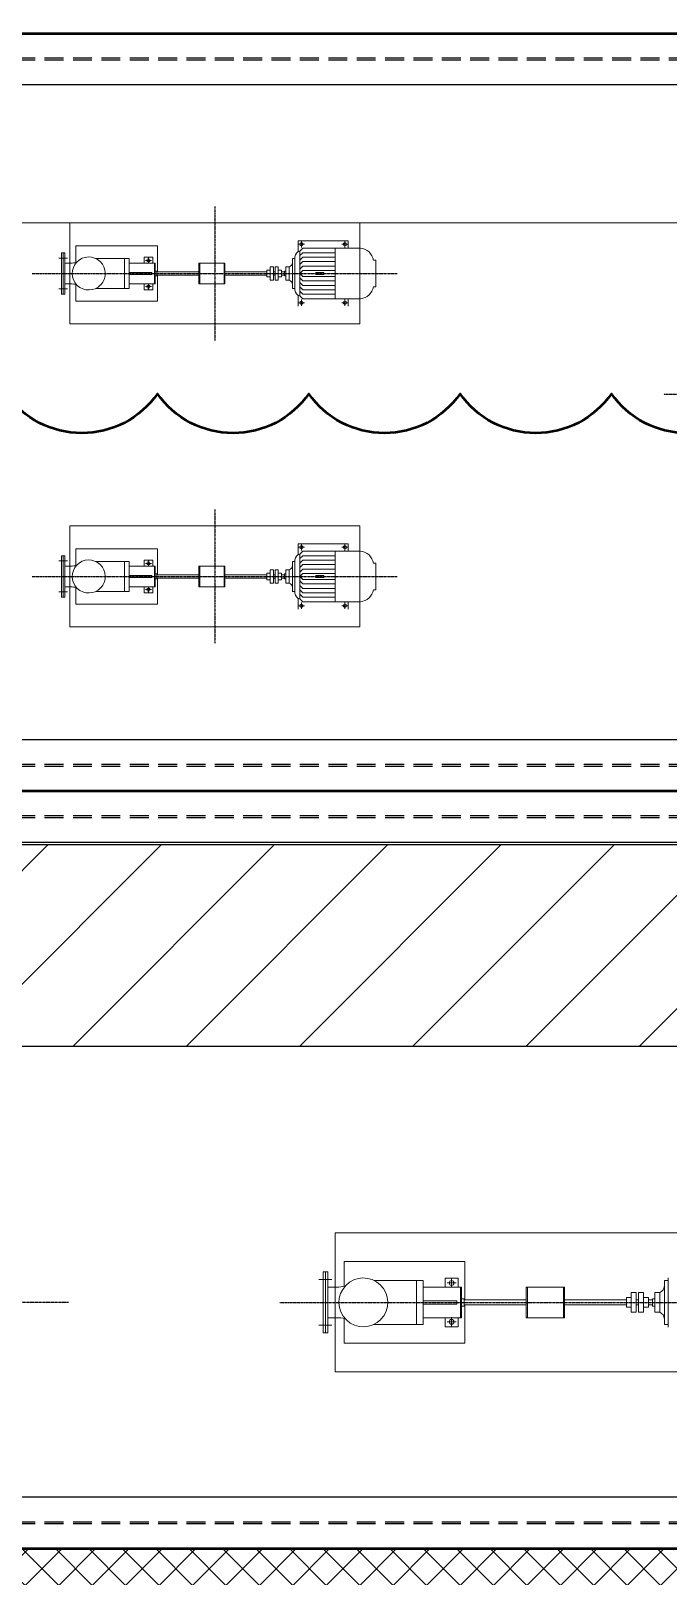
# Model space of a CAD drawing. Header units: millimetres. Extents: x -300 to 383236, y -195106 to -144646.
# Drawn here: x 16263 to 18790, y -179811 to -173691 of the extents above; entities that cross this region are included whole.
import ezdxf

# ---------------------------------------------------------------- set-up
doc = ezdxf.new("R2010")
doc.units = ezdxf.units.MM
doc.header["$LTSCALE"] = 60
for name, pattern in [('CENTER', [2, 1.25, -0.25, 0.25, -0.25]), ('CENTER2', [28.575, 19.05, -3.175, 3.175, -3.175]), ('HIDDEN', [0.375, 0.25, -0.125])]:
    doc.linetypes.add(name, pattern=pattern)
for name, color, linetype in [('1CEN', 20, 'CENTER'), ('1ST FL_SIDE-WALL', 8, 'Continuous'), ('CENTER', 1, 'CENTER2'), ('CONTAINER', 2, 'Continuous')]:
    doc.layers.add(name, color=color, linetype=linetype)
doc.layers.add('C_REV', color=4, linetype='Continuous', lineweight=50)
doc.layers.add('EQUIPMENT', color=253, linetype='Continuous', lineweight=0)

# ---------------------------------------------------------------- blocks, each defined once
blk = doc.blocks.new('A$C44261593')
h = blk.add_hatch()
h.set_pattern_fill('ANSI31', color=253, scale=100)
h.set_pattern_definition([(45, (0, -50460), (-224.5064, 224.5064), [])])
edge = h.paths.add_edge_path()
edge.add_line((-58347, -14256), (-58347, -14056))
edge.add_line((-58347, -14056), (-57547, -14056))
edge.add_line((-57547, -14056), (-57547, -15056))
edge.add_line((-57547, -15056), (-60547, -15056))
edge.add_line((-60547, -15056), (-60547, -31056))
edge.add_line((-60547, -31056), (-57647, -31056))
edge.add_line((-57647, -31056), (-57647, -32268))
edge.add_line((-57647, -32268), (-43347, -32268))
edge.add_line((-43347, -32268), (-43347, -29256))
edge.add_line((-43347, -29256), (-34347, -29256))
edge.add_line((-34347, -29256), (-34347, -14206))
edge.add_line((-34347, -14206), (-33547, -14206))
edge.add_line((-33547, -14206), (-33547, -29256))
edge.add_line((-33547, -29256), (-30497, -29256))
edge.add_line((-30497, -29256), (-30497, -30056))
edge.add_line((-30497, -30056), (-30547, -30056))
edge.add_line((-30547, -30056), (-30547, -34906))
edge.add_line((-30547, -34906), (-30569.2, -34906))
edge.add_arc((-31589.7, -35133.7), 1045.6, 12.57767, 76.57873)
edge.add_line((-31347, -34116.7), (-31347, -30056))
edge.add_line((-31347, -30056), (-42547, -30056))
edge.add_line((-42547, -30056), (-42547, -34906))
edge.add_line((-42547, -34906), (-43347, -34906))
edge.add_line((-43347, -34906), (-43347, -33068))
edge.add_line((-43347, -33068), (-57647, -33068))
edge.add_line((-57647, -33068), (-57647, -34906))
edge.add_line((-57647, -34906), (-58447, -34906))
edge.add_line((-58447, -34906), (-58447, -31856))
edge.add_line((-58447, -31856), (-66197, -31856))
edge.add_line((-66197, -31856), (-66197, -31056))
edge.add_line((-66197, -31056), (-61347, -31056))
edge.add_line((-61347, -31056), (-61347, -14256))
edge.add_line((-61347, -14256), (-58347, -14256))
at = {"color": 253}
for p, q in [((-57647, -32268), (-43347, -32268)), ((-43347, -33068), (-57647, -33068))]:
    blk.add_line(p, q, dxfattribs=at)
blk = doc.blocks.new('15M')
at = {"linetype": 'HIDDEN', "ltscale": 5}
for p, q in [((-110087.1, -152171.1), (-95087.1, -152171.1)), ((-110087.1, -152178.6), (-95087.1, -152178.6)), ((-110087.1, -154968.1), (-95087.1, -154968.1)), ((-110087.1, -154975.6), (-95087.1, -154975.6))]:
    blk.add_line(p, q, dxfattribs=at)
for points in [[(-110087.1, -152276.4), (-95087.1, -152276.4), (-95087.1, -152073.4), (-110087.1, -152073.4)], [(-110087.1, -154870.4), (-95087.1, -154870.4), (-95087.1, -155073.4), (-110087.1, -155073.4)]]:
    blk.add_lwpolyline(points, close=True)

msp = doc.modelspace()

# ---------------------------------------------------------------- hatches: boundary and pattern name
at = {"layer": '1ST FL_SIDE-WALL'}
h = msp.add_hatch(dxfattribs=at)
h.set_pattern_fill('ANSI37', color=252, scale=750, angle=-90)
h.set_pattern_definition([(315, (0, 0), (66.29126, 66.29126), []), (45, (0, 0), (-66.29126, 66.29126), [])])
h.paths.add_polyline_path([(4993, -179702.1), (4993, -158702.1), (40993, -158702.1), (40993, -173702.1), (46993, -173702.1), (46993, -176702.1), (55993, -176702.1), (55993, -176552.1), (47143, -176552.1), (47143, -173552.1), (41143, -173552.1), (41143, -158552.1), (4843, -158552.1), (4843, -179852.1), (37843, -179852.1), (37843, -185852.1), (56143, -185852.1), (56143, -179702.1), (55993, -179702.1), (55993, -185702.1), (37993, -185702.1), (37993, -179702.1)])

# ---------------------------------------------------------------- linework, layer by layer
at = {"layer": '1CEN', "color": 1, "ltscale": 50}
for p, q in [((3993, -173702.1), (56993, -173702.1)), ((3993, -176702.1), (56993, -176702.1)), ((3993, -179702.1), (56993, -179702.1))]:
    msp.add_line(p, q, dxfattribs=at)
at = {"layer": '1ST FL_SIDE-WALL', "color": 3}
msp.add_lwpolyline([(55993, -176702.1), (55993, -176552.1), (47143, -176552.1), (47143, -173552.1), (41143, -173552.1), (41143, -158552.1), (4843, -158552.1), (4843, -179852.1), (37843, -179852.1), (37843, -185852.1), (56143, -185852.1), (56143, -179702.1), (55993, -179702.1), (55993, -185702.1), (37993, -185702.1), (37993, -179702.1), (4993, -179702.1), (4993, -158702.1), (40993, -158702.1), (40993, -173702.1), (46993, -173702.1), (46993, -176702.1), (55993, -176702.1)], dxfattribs=at)
at = {"layer": 'C_REV'}
msp.add_lwpolyline([(23365.3, -175128.3, -0.520567), (22765.3, -175128.3, -0.520567), (22165.3, -175128.3, -0.520567), (21565.3, -175128.3, -0.520567), (20965.3, -175128.3, -0.520567), (20365.3, -175128.3, -0.520567), (19765.3, -175128.3, -0.520567), (19165.3, -175128.3, -0.520567), (18565.3, -175128.3, -0.520567), (17965.3, -175128.3, -0.520567), (17365.3, -175128.3, -0.520567), (16765.3, -175128.3, -0.520567), (16165.3, -175128.3, -0.520567), (15565.3, -175128.3, -0.520567), (14965.3, -175128.3, -0.520567), (14365.3, -175128.3, -0.520567), (13765.3, -175128.3, -0.520567), (13165.3, -175128.3, -0.520567), (12565.3, -175128.3, -0.520567), (11965.3, -175128.3, -0.520567), (11365.3, -175128.3, -0.520567), (10765.3, -175128.3, -0.520567)], format="xyb", dxfattribs=at)
at = {"layer": 'CENTER', "color": 253, "ltscale": 0.001}
for p, q in [((16992.7, -174387.4), (16992.7, -174916.9)), ((16269.2, -174652.1), (17716.1, -174652.1)), ((18772.6, -175129.7), (22443.4, -175129.7)), ((16992.7, -175587.4), (16992.7, -176116.9)), ((16269.2, -175852.1), (17716.1, -175852.1)), ((16412.5, -178727.1), (14273.5, -178727.1)), ((17250.9, -178727.1), (19389.8, -178727.1))]:
    msp.add_line(p, q, dxfattribs=at)
at = {"layer": 'CONTAINER', "const_width": 10}
for points in [[(13993, -173702.1), (28993, -173702.1), (28993, -176702.1), (13993, -176702.1)], [(13993, -179702.1), (28993, -179702.1), (28993, -176702.1), (13993, -176702.1)]]:
    msp.add_lwpolyline(points, close=True, dxfattribs=at)
at = {"layer": 'EQUIPMENT', "color": 253}
for p, q in [((17521.5, -174523.3), (17322.8, -174523.3)), ((17322.8, -174523.3), (17322.8, -174566.3)), ((17335.9, -174548.6), (17335.9, -174524.1)), ((17508.5, -174548.6), (17508.5, -174524.1)), ((17521.5, -174523.3), (17521.5, -174552.2)), ((16408.8, -174590.8), (16373.9, -174590.8)), ((16398, -174570.3), (16385, -174570.3)), ((16385, -174733.9), (16385, -174570.3)), ((16391.5, -174733.9), (16391.5, -174570.3)), ((16398, -174733.9), (16398, -174570.3)), ((16765.1, -174542.6), (16441.2, -174542.6)), ((16441.2, -174610.3), (16441.2, -174542.6)), ((16653.5, -174593.1), (16521.1, -174593.1)), ((16635.3, -174711.2), (16635.3, -174593.1)), ((16653.5, -174711.2), (16653.5, -174593.1)), ((16712.5, -174611.2), (16712.5, -174587)), ((16712.5, -174587), (16746.9, -174587)), ((16729.7, -174587.8), (16729.7, -174612.3)), ((16746.9, -174611.2), (16746.9, -174587)), ((16765.1, -174645.6), (16765.1, -174542.6)), ((17310.5, -174593.2), (17300.7, -174593.2)), ((17300.7, -174711.1), (17300.7, -174593.2)), ((17310.5, -174718.2), (17310.5, -174586.1)), ((17323.7, -174536.4), (17348.2, -174536.4)), ((17341.8, -174552.2), (17330.1, -174563.9)), ((17330.1, -174740.4), (17330.1, -174563.9)), ((17341.8, -174569.9), (17330.1, -174581.5)), ((17341.8, -174587.5), (17330.1, -174599.2)), ((17570.7, -174552.2), (17341.8, -174552.2)), ((17469.8, -174569.9), (17341.8, -174569.9)), ((17469.8, -174587.5), (17341.8, -174587.5)), ((17469.8, -174752.1), (17469.8, -174552.2)), ((17496.2, -174536.4), (17520.7, -174536.4)), ((16421.1, -174611.2), (16398, -174611.2)), ((16756.5, -174611.2), (16653.5, -174611.2)), ((16743.4, -174647.8), (16653.5, -174647.8)), ((16717.5, -174600.1), (16741.9, -174600.1)), ((16743.4, -174656.4), (16743.4, -174647.8)), ((16753.3, -174693), (16753.3, -174611.2)), ((16756.5, -174693), (16756.5, -174611.2)), ((16763.1, -174642.3), (16756.5, -174642.3)), ((16763.1, -174661.9), (16763.1, -174642.3)), ((16929.9, -174645.6), (16763.1, -174645.6)), ((17032.9, -174611.2), (16929.9, -174611.2)), ((16929.9, -174693), (16929.9, -174611.2)), ((16933.2, -174693), (16933.2, -174611.2)), ((17029.7, -174693), (17029.7, -174611.2)), ((17032.9, -174693), (17032.9, -174611.2)), ((17198.6, -174645.6), (17032.9, -174645.6)), ((17198.6, -174665.2), (17198.6, -174639)), ((17211.7, -174639), (17198.6, -174639)), ((17224.8, -174626), (17211.7, -174626)), ((17211.7, -174678.3), (17211.7, -174626)), ((17224.8, -174678.3), (17224.8, -174626)), ((17231.4, -174645.6), (17224.8, -174645.6)), ((17244.5, -174626), (17231.4, -174626)), ((17231.4, -174678.3), (17231.4, -174626)), ((17244.5, -174678.3), (17244.5, -174626)), ((17257.5, -174639), (17244.5, -174639)), ((17257.5, -174665.2), (17257.5, -174639)), ((17268.5, -174645.6), (17257.5, -174645.6)), ((17268.5, -174661.9), (17268.5, -174642.3)), ((17275, -174642.3), (17268.5, -174642.3)), ((17288.1, -174626), (17275, -174626)), ((17275, -174678.3), (17275, -174626)), ((17288.1, -174678.3), (17288.1, -174626)), ((17341.8, -174605.2), (17330.1, -174616.8)), ((17341.8, -174622.8), (17330.1, -174634.5)), ((17341.8, -174640.5), (17330.1, -174652.1)), ((17341.8, -174663.8), (17330.1, -174652.1)), ((17469.8, -174605.2), (17341.8, -174605.2)), ((17469.8, -174622.8), (17341.8, -174622.8)), ((17469.8, -174640.5), (17341.8, -174640.5)), ((17393.3, -174656.4), (17393.3, -174647.8)), ((17425.2, -174647.8), (17393.3, -174647.8)), ((17425.2, -174656.4), (17425.2, -174647.8)), ((17631.1, -174599.5), (17621.3, -174599.5)), ((17631.1, -174704.7), (17631.1, -174599.5)), ((16408.8, -174713.5), (16373.9, -174713.5)), ((16421.1, -174693), (16398, -174693)), ((16441.2, -174694), (16441.2, -174761.6)), ((16653.5, -174711.2), (16521.1, -174711.2)), ((16743.4, -174656.4), (16653.5, -174656.4)), ((16756.5, -174693), (16653.5, -174693)), ((16712.5, -174693), (16712.5, -174717.3)), ((16712.5, -174717.3), (16746.9, -174717.3)), ((16717.5, -174704.2), (16741.9, -174704.2)), ((16729.7, -174716.4), (16729.7, -174691.9)), ((16746.9, -174693), (16746.9, -174717.3)), ((16763.1, -174661.9), (16756.5, -174661.9)), ((16929.9, -174658.7), (16763.1, -174658.7)), ((16765.1, -174658.7), (16765.1, -174761.6)), ((17032.9, -174693), (16929.9, -174693)), ((17198.6, -174658.7), (17032.9, -174658.7)), ((17211.7, -174665.2), (17198.6, -174665.2)), ((17224.8, -174678.3), (17211.7, -174678.3)), ((17231.4, -174658.7), (17224.8, -174658.7)), ((17244.5, -174678.3), (17231.4, -174678.3)), ((17257.5, -174665.2), (17244.5, -174665.2)), ((17268.5, -174658.7), (17257.5, -174658.7)), ((17275, -174661.9), (17268.5, -174661.9)), ((17288.1, -174678.3), (17275, -174678.3)), ((17310.5, -174711.1), (17300.7, -174711.1)), ((17341.8, -174681.5), (17330.1, -174669.8)), ((17341.8, -174699.1), (17330.1, -174687.4)), ((17341.8, -174716.8), (17330.1, -174705.1)), ((17469.8, -174663.8), (17341.8, -174663.8)), ((17469.8, -174681.5), (17341.8, -174681.5)), ((17469.8, -174699.1), (17341.8, -174699.1)), ((17469.8, -174716.8), (17341.8, -174716.8)), ((17425.2, -174656.4), (17393.3, -174656.4)), ((17631.1, -174704.7), (17621.3, -174704.7)), ((16398, -174733.9), (16385, -174733.9)), ((16765.1, -174761.6), (16441.2, -174761.6)), ((17322.8, -174781), (17322.8, -174738)), ((17323.7, -174767.9), (17348.2, -174767.9)), ((17341.8, -174734.4), (17330.1, -174722.7)), ((17341.8, -174752.1), (17330.1, -174740.4)), ((17335.9, -174755.7), (17335.9, -174780.1)), ((17469.8, -174734.4), (17341.8, -174734.4)), ((17570.7, -174752.1), (17341.8, -174752.1)), ((17496.2, -174767.9), (17520.7, -174767.9)), ((17508.5, -174755.7), (17508.5, -174780.1)), ((17521.5, -174781), (17521.5, -174752.1)), ((16765.1, -175742.6), (16441.2, -175742.6)), ((16441.2, -175810.3), (16441.2, -175742.6)), ((16765.1, -175845.6), (16765.1, -175742.6)), ((17521.5, -175723.3), (17322.8, -175723.3)), ((17322.8, -175723.3), (17322.8, -175766.3)), ((17323.7, -175736.4), (17348.2, -175736.4)), ((17341.8, -175752.2), (17330.1, -175763.9)), ((17335.9, -175748.6), (17335.9, -175724.1)), ((17570.7, -175752.2), (17341.8, -175752.2)), ((17469.8, -175952.1), (17469.8, -175752.2)), ((17496.2, -175736.4), (17520.7, -175736.4)), ((17508.5, -175748.6), (17508.5, -175724.1)), ((17521.5, -175723.3), (17521.5, -175752.2)), ((16408.8, -175790.8), (16373.9, -175790.8)), ((16398, -175770.3), (16385, -175770.3)), ((16385, -175933.9), (16385, -175770.3)), ((16391.5, -175933.9), (16391.5, -175770.3)), ((16398, -175933.9), (16398, -175770.3)), ((16421.1, -175811.2), (16398, -175811.2)), ((16653.5, -175793.1), (16521.1, -175793.1)), ((16635.3, -175911.2), (16635.3, -175793.1)), ((16653.5, -175911.2), (16653.5, -175793.1)), ((16756.5, -175811.2), (16653.5, -175811.2)), ((16712.5, -175811.2), (16712.5, -175787)), ((16712.5, -175787), (16746.9, -175787)), ((16717.5, -175800.1), (16741.9, -175800.1)), ((16729.7, -175787.8), (16729.7, -175812.3)), ((16746.9, -175811.2), (16746.9, -175787)), ((16753.3, -175893), (16753.3, -175811.2)), ((16756.5, -175893), (16756.5, -175811.2)), ((17032.9, -175811.2), (16929.9, -175811.2)), ((16929.9, -175893), (16929.9, -175811.2)), ((16933.2, -175893), (16933.2, -175811.2)), ((17029.7, -175893), (17029.7, -175811.2)), ((17032.9, -175893), (17032.9, -175811.2)), ((17310.5, -175793.2), (17300.7, -175793.2)), ((17300.7, -175911.1), (17300.7, -175793.2)), ((17310.5, -175918.2), (17310.5, -175786.1)), ((17330.1, -175940.4), (17330.1, -175763.9)), ((17341.8, -175769.9), (17330.1, -175781.5)), ((17341.8, -175787.5), (17330.1, -175799.2)), ((17341.8, -175805.2), (17330.1, -175816.8)), ((17469.8, -175769.9), (17341.8, -175769.9)), ((17469.8, -175787.5), (17341.8, -175787.5)), ((17469.8, -175805.2), (17341.8, -175805.2)), ((17631.1, -175799.5), (17621.3, -175799.5)), ((17631.1, -175904.7), (17631.1, -175799.5)), ((16743.4, -175847.8), (16653.5, -175847.8)), ((16743.4, -175856.4), (16653.5, -175856.4)), ((16743.4, -175856.4), (16743.4, -175847.8)), ((16763.1, -175842.3), (16756.5, -175842.3)), ((16763.1, -175861.9), (16756.5, -175861.9)), ((16763.1, -175861.9), (16763.1, -175842.3)), ((16929.9, -175845.6), (16763.1, -175845.6)), ((16929.9, -175858.7), (16763.1, -175858.7)), ((16765.1, -175858.7), (16765.1, -175961.6)), ((17198.6, -175845.6), (17032.9, -175845.6)), ((17198.6, -175858.7), (17032.9, -175858.7)), ((17198.6, -175865.2), (17198.6, -175839)), ((17211.7, -175839), (17198.6, -175839)), ((17211.7, -175865.2), (17198.6, -175865.2)), ((17224.8, -175826), (17211.7, -175826)), ((17211.7, -175878.3), (17211.7, -175826)), ((17224.8, -175878.3), (17211.7, -175878.3)), ((17224.8, -175878.3), (17224.8, -175826)), ((17231.4, -175845.6), (17224.8, -175845.6)), ((17231.4, -175858.7), (17224.8, -175858.7)), ((17244.5, -175826), (17231.4, -175826)), ((17231.4, -175878.3), (17231.4, -175826)), ((17244.5, -175878.3), (17231.4, -175878.3)), ((17244.5, -175878.3), (17244.5, -175826)), ((17257.5, -175839), (17244.5, -175839)), ((17257.5, -175865.2), (17244.5, -175865.2)), ((17257.5, -175865.2), (17257.5, -175839)), ((17268.5, -175845.6), (17257.5, -175845.6)), ((17268.5, -175858.7), (17257.5, -175858.7)), ((17268.5, -175861.9), (17268.5, -175842.3)), ((17275, -175842.3), (17268.5, -175842.3)), ((17275, -175861.9), (17268.5, -175861.9)), ((17288.1, -175826), (17275, -175826)), ((17275, -175878.3), (17275, -175826)), ((17288.1, -175878.3), (17275, -175878.3)), ((17288.1, -175878.3), (17288.1, -175826)), ((17341.8, -175822.8), (17330.1, -175834.5)), ((17341.8, -175840.5), (17330.1, -175852.1)), ((17341.8, -175863.8), (17330.1, -175852.1)), ((17341.8, -175881.5), (17330.1, -175869.8)), ((17469.8, -175822.8), (17341.8, -175822.8)), ((17469.8, -175840.5), (17341.8, -175840.5)), ((17469.8, -175863.8), (17341.8, -175863.8)), ((17393.3, -175856.4), (17393.3, -175847.8)), ((17425.2, -175847.8), (17393.3, -175847.8)), ((17425.2, -175856.4), (17393.3, -175856.4)), ((17425.2, -175856.4), (17425.2, -175847.8)), ((16408.8, -175913.5), (16373.9, -175913.5)), ((16398, -175933.9), (16385, -175933.9)), ((16421.1, -175893), (16398, -175893)), ((16441.2, -175894), (16441.2, -175961.6)), ((16653.5, -175911.2), (16521.1, -175911.2)), ((16756.5, -175893), (16653.5, -175893)), ((16712.5, -175893), (16712.5, -175917.3)), ((16712.5, -175917.3), (16746.9, -175917.3)), ((16717.5, -175904.2), (16741.9, -175904.2)), ((16729.7, -175916.4), (16729.7, -175891.9)), ((16746.9, -175893), (16746.9, -175917.3)), ((17032.9, -175893), (16929.9, -175893)), ((17310.5, -175911.1), (17300.7, -175911.1)), ((17322.8, -175981), (17322.8, -175938)), ((17341.8, -175899.1), (17330.1, -175887.4)), ((17341.8, -175916.8), (17330.1, -175905.1)), ((17341.8, -175934.4), (17330.1, -175922.7)), ((17341.8, -175952.1), (17330.1, -175940.4)), ((17469.8, -175881.5), (17341.8, -175881.5)), ((17469.8, -175899.1), (17341.8, -175899.1)), ((17469.8, -175916.8), (17341.8, -175916.8)), ((17469.8, -175934.4), (17341.8, -175934.4)), ((17631.1, -175904.7), (17621.3, -175904.7)), ((16765.1, -175961.6), (16441.2, -175961.6)), ((17323.7, -175967.9), (17348.2, -175967.9)), ((17335.9, -175955.7), (17335.9, -175980.1)), ((17570.7, -175952.1), (17341.8, -175952.1)), ((17496.2, -175967.9), (17520.7, -175967.9)), ((17508.5, -175955.7), (17508.5, -175980.1)), ((17521.5, -175981), (17521.5, -175952.1)), ((17983.9, -178565.3), (17505.1, -178565.3)), ((17505.1, -178665.3), (17505.1, -178565.3)), ((17983.9, -178717.5), (17983.9, -178565.3)), ((17441.3, -178606.2), (17422, -178606.2)), ((17422, -178848), (17422, -178606.2)), ((17431.7, -178848), (17431.7, -178606.2)), ((17441.3, -178848), (17441.3, -178606.2)), ((17906.2, -178666.7), (17906.2, -178630.8)), ((17906.2, -178630.8), (17957.1, -178630.8)), ((17931.6, -178632.1), (17931.6, -178668.3)), ((17957.1, -178666.7), (17957.1, -178630.8)), ((18790.1, -178824.8), (18790.1, -178629.5)), ((17457.2, -178636.4), (17405.7, -178636.4)), ((17475.4, -178666.7), (17441.3, -178666.7)), ((17819, -178639.8), (17623.3, -178639.8)), ((17792.1, -178814.5), (17792.1, -178639.8)), ((17819, -178814.5), (17819, -178639.8)), ((17971.3, -178666.7), (17819, -178666.7)), ((17913.5, -178650.2), (17949.7, -178650.2)), ((17966.5, -178787.6), (17966.5, -178666.7)), ((17971.3, -178787.6), (17971.3, -178666.7)), ((18379.9, -178666.7), (18227.6, -178666.7)), ((18227.6, -178787.6), (18227.6, -178666.7)), ((18232.4, -178787.6), (18232.4, -178666.7)), ((18375, -178787.6), (18375, -178666.7)), ((18379.9, -178787.6), (18379.9, -178666.7)), ((18663.5, -178688.4), (18644.2, -178688.4)), ((18644.2, -178765.8), (18644.2, -178688.4)), ((18663.5, -178765.8), (18663.5, -178688.4)), ((18692.6, -178688.4), (18673.2, -178688.4)), ((18673.2, -178765.8), (18673.2, -178688.4)), ((18692.6, -178765.8), (18692.6, -178688.4)), ((18757.1, -178688.4), (18737.7, -178688.4)), ((18737.7, -178765.8), (18737.7, -178688.4)), ((18757.1, -178765.8), (18757.1, -178688.4)), ((18790.1, -178640), (18775.6, -178640)), ((18775.6, -178814.3), (18775.6, -178640)), ((17951.9, -178720.8), (17819, -178720.8)), ((17951.9, -178733.5), (17819, -178733.5)), ((17951.9, -178733.5), (17951.9, -178720.8)), ((17981, -178712.6), (17971.3, -178712.6)), ((17981, -178741.6), (17971.3, -178741.6)), ((17981, -178741.6), (17981, -178712.6)), ((18227.6, -178717.5), (17981, -178717.5)), ((18227.6, -178736.8), (17981, -178736.8)), ((17983.9, -178736.8), (17983.9, -178889)), ((18624.8, -178717.5), (18379.9, -178717.5)), ((18624.8, -178736.8), (18379.9, -178736.8)), ((18624.8, -178746.5), (18624.8, -178707.8)), ((18644.2, -178707.8), (18624.8, -178707.8)), ((18644.2, -178746.5), (18624.8, -178746.5)), ((18673.2, -178717.5), (18663.5, -178717.5)), ((18673.2, -178736.8), (18663.5, -178736.8)), ((18711.9, -178707.8), (18692.6, -178707.8)), ((18711.9, -178746.5), (18692.6, -178746.5)), ((18711.9, -178746.5), (18711.9, -178707.8)), ((18728.1, -178717.5), (18711.9, -178717.5)), ((18728.1, -178736.8), (18711.9, -178736.8)), ((18728.1, -178741.6), (18728.1, -178712.6)), ((18737.7, -178712.6), (18728.1, -178712.6)), ((18737.7, -178741.6), (18728.1, -178741.6)), ((17457.2, -178817.8), (17405.7, -178817.8)), ((17475.4, -178787.6), (17441.3, -178787.6)), ((17505.1, -178789), (17505.1, -178889)), ((17819, -178814.5), (17623.3, -178814.5)), ((17971.3, -178787.6), (17819, -178787.6)), ((17906.2, -178787.6), (17906.2, -178823.4)), ((17913.5, -178804.1), (17949.7, -178804.1)), ((17931.6, -178822.2), (17931.6, -178786)), ((17957.1, -178787.6), (17957.1, -178823.4)), ((18379.9, -178787.6), (18227.6, -178787.6)), ((18663.5, -178765.8), (18644.2, -178765.8)), ((18692.6, -178765.8), (18673.2, -178765.8)), ((18757.1, -178765.8), (18737.7, -178765.8)), ((18790.1, -178814.3), (18775.6, -178814.3)), ((17441.3, -178848), (17422, -178848)), ((17906.2, -178823.4), (17957.1, -178823.4)), ((17983.9, -178889), (17505.1, -178889))]:
    msp.add_line(p, q, dxfattribs=at)
at = {"layer": 'EQUIPMENT'}
msp.add_lwpolyline([(13343, -174452.1), (35743, -174452.1), (35743, -157952.1), (13343, -157952.1)], close=True, dxfattribs=at)
at = {"layer": 'EQUIPMENT', "color": 253}
for points in [[(17567.7, -174852.1), (16417.7, -174852.1), (16417.7, -174452.1), (17567.7, -174452.1)], [(17567.7, -176052.1), (16417.7, -176052.1), (16417.7, -175652.1), (17567.7, -175652.1)]]:
    msp.add_lwpolyline(points, close=True, dxfattribs=at)
msp.add_lwpolyline([(19170.3, -178874.8), (19170.3, -179002.1), (17470.3, -179002.1), (17470.3, -178452.1), (19170.3, -178452.1), (19170.3, -178579.4)], dxfattribs=at)
for centre, radius in [((17335.9, -174536.4), 6.54), ((17508.5, -174536.4), 6.54), ((16729.7, -174600.1), 6.54), ((16729.7, -174704.2), 6.54), ((17335.9, -174767.9), 6.54), ((17508.5, -174767.9), 6.54), ((17335.9, -175736.4), 6.54), ((17508.5, -175736.4), 6.54), ((16729.7, -175800.1), 6.54), ((16729.7, -175904.2), 6.54), ((17335.9, -175967.9), 6.54), ((17508.5, -175967.9), 6.54), ((17931.6, -178650.2), 9.67), ((17931.6, -178804.1), 9.67)]:
    msp.add_circle(centre, radius, dxfattribs=at)
for centre, radius, start, end in [((16493, -174652.1), 65.4, 316.3471, 315.87213), ((17333.7, -174586.8), 23.2, 98.9175, 178.06286), ((17566.5, -174607.5), 55.4, 8.24439, 85.66324), ((16415.9, -174442.8), 168.5, 271.76095, 279.50973), ((17278.9, -174606.2), 21.8, 294.863, 354.87847), ((16415.9, -174861.5), 168.5, 80.49027, 88.23905), ((17278.9, -174698.1), 21.8, 5.12153, 65.137), ((17566.5, -174696.8), 55.4, 274.33676, 351.75561), ((17333.7, -174717.4), 23.2, 181.93714, 261.0825), ((17566.5, -175807.5), 55.4, 8.24439, 85.66324), ((16415.9, -175642.8), 168.5, 271.76095, 279.50973), ((16493, -175852.1), 65.4, 316.3471, 315.87213), ((17278.9, -175806.2), 21.8, 294.863, 354.87847), ((17333.7, -175786.8), 23.2, 98.9175, 178.06286), ((17278.9, -175898.1), 21.8, 5.12153, 65.137), ((16415.9, -176061.5), 168.5, 80.49027, 88.23905), ((17333.7, -175917.4), 23.2, 181.93714, 261.0825), ((17566.5, -175896.8), 55.4, 274.33676, 351.75561), ((17581.7, -178727.1), 96.7, 316.3471, 315.87213), ((17467.8, -178417.7), 249.1, 271.76095, 279.50973), ((18743.5, -178659.2), 32.2, 294.863, 354.87847), ((17467.8, -179036.6), 249.1, 80.49027, 88.23905), ((18743.5, -178795.1), 32.2, 5.12153, 65.137)]:
    msp.add_arc(centre, radius, start, end, dxfattribs=at)

# ---------------------------------------------------------------- block references
msp.add_blockref('A$C44261593', (71340, -144646.1))
at = {"rotation": 180}
for p in [(-81094.1, -328775.5), (-81094.1, -331775.5)]:
    msp.add_blockref('15M', p, dxfattribs=at)

doc.saveas('drawing.dxf')
